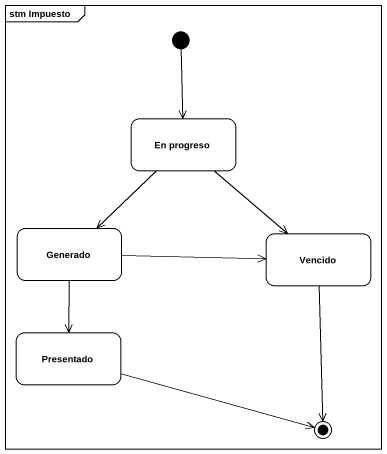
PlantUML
@startuml
mainframe stm Impuesto
hide empty description
state "En progreso" as En_progreso
state Generado
state Vencido
state Presentado
[*] --> En_progreso
En_progreso --> Generado
En_progreso --> Vencido
Generado -right-> Vencido
Generado --> Presentado
Vencido --> [*]
Presentado -right-> [*]
@enduml
